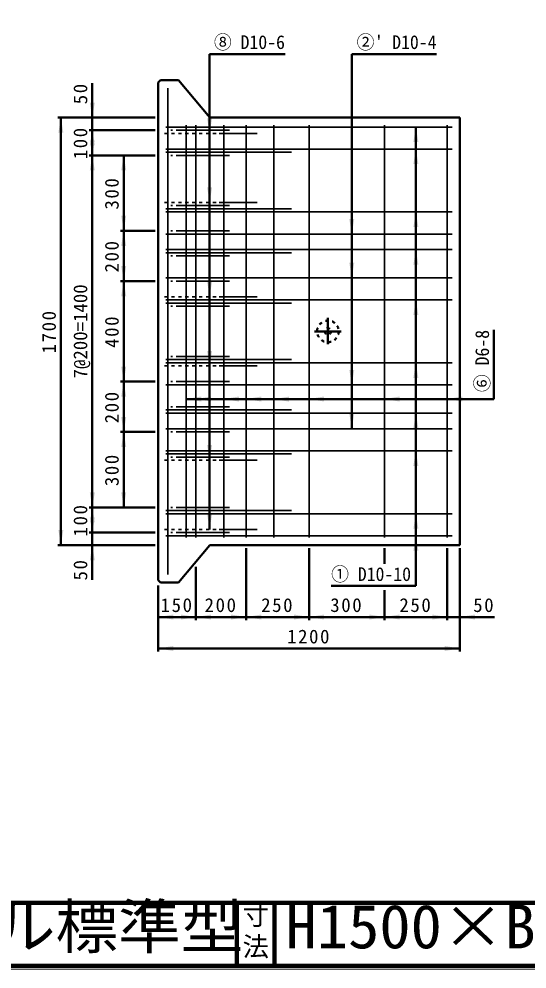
# Model space of a CAD drawing. Units: millimetres, scale not verified, with parts at other scales. Extents: x 100 to 4105, y 100 to 2870.
# Drawn here: x 2168 to 2977, y 100 to 1611 of the extents above; entities that cross this region are included whole.
import ezdxf
from ezdxf.enums import TextEntityAlignment as Align

# ---------------------------------------------------------------- set-up
doc = ezdxf.new("R2010")
doc.units = ezdxf.units.MM
doc.header["$LTSCALE"] = 5
doc.linetypes.add('USER2', pattern=[13.4, 10, -1.2, 1, -1.2])
doc.linetypes.add('USER3', pattern=[2.2, 1, -1.2])
doc.layers.add('V-nasSTD', color=7, linetype='Continuous', lineweight=50)
doc.styles.add('ＭＳ ゴシック', font='')
doc.styles.get('ＭＳ ゴシック').set_extended_font_data('MS Gothic')

msp = doc.modelspace()

# ---------------------------------------------------------------- hatches: boundary and pattern name
at = {"layer": 'V-nasSTD'}
for points in [[(2284.888, 1478.264), (2288.888, 1478.264), (2284.888, 1454.264), (2280.888, 1478.264)], [(2234.888, 1430.264), (2238.888, 1430.264), (2234.888, 1454.264), (2230.888, 1430.264)], [(2471.606, 1453.264), (2475.606, 1453.264), (2471.606, 1429.264), (2467.606, 1453.264)], [(2799.888, 1415.264), (2795.888, 1415.264), (2799.888, 1439.264), (2803.888, 1415.264)], [(2284.888, 1410.264), (2288.888, 1410.264), (2284.888, 1434.264), (2280.888, 1410.264)], [(2284.888, 1418.264), (2288.888, 1418.264), (2284.888, 1394.264), (2280.888, 1418.264)], [(2284.888, 1370.264), (2288.888, 1370.264), (2284.888, 1394.264), (2280.888, 1370.264)], [(2334.888, 1370.264), (2338.888, 1370.264), (2334.888, 1394.264), (2330.888, 1370.264)], [(2799.888, 1380.264), (2795.888, 1380.264), (2799.888, 1404.264), (2803.888, 1380.264)], [(2471.606, 1343.264), (2475.606, 1343.264), (2471.606, 1319.264), (2467.606, 1343.264)], [(2799.888, 1280.264), (2795.888, 1280.264), (2799.888, 1304.264), (2803.888, 1280.264)], [(2334.888, 1298.264), (2338.888, 1298.264), (2334.888, 1274.264), (2330.888, 1298.264)], [(2697.888, 1293.064), (2701.888, 1293.064), (2697.888, 1269.064), (2693.888, 1293.064)], [(2334.888, 1250.264), (2338.888, 1250.264), (2334.888, 1274.264), (2330.888, 1250.264)], [(2799.888, 1220.264), (2795.888, 1220.264), (2799.888, 1244.264), (2803.888, 1220.264)], [(2334.888, 1218.264), (2338.888, 1218.264), (2334.888, 1194.264), (2330.888, 1218.264)], [(2697.888, 1223.464), (2701.888, 1223.464), (2697.888, 1199.464), (2693.888, 1223.464)], [(2334.888, 1170.264), (2338.888, 1170.264), (2334.888, 1194.264), (2330.888, 1170.264)], [(2471.606, 1193.264), (2475.606, 1193.264), (2471.606, 1169.264), (2467.606, 1193.264)], [(2799.888, 1140.264), (2795.888, 1140.264), (2799.888, 1164.264), (2803.888, 1140.264)], [(2471.606, 1083.264), (2475.606, 1083.264), (2471.606, 1059.264), (2467.606, 1083.264)], [(2334.888, 1058.264), (2338.888, 1058.264), (2334.888, 1034.264), (2330.888, 1058.264)], [(2799.888, 1040.264), (2795.888, 1040.264), (2799.888, 1064.264), (2803.888, 1040.264)], [(2697.888, 1053.064), (2701.888, 1053.064), (2697.888, 1029.064), (2693.888, 1053.064)], [(2334.888, 1010.264), (2338.888, 1010.264), (2334.888, 1034.264), (2330.888, 1010.264)], [(2458.193, 1006.664), (2458.193, 1002.664), (2434.193, 1006.664), (2458.193, 1010.664)], [(2473.888, 1006.664), (2473.888, 1002.664), (2449.888, 1006.664), (2473.888, 1010.664)], [(2518.193, 1006.664), (2518.193, 1002.664), (2494.193, 1006.664), (2518.193, 1010.664)], [(2553.888, 1006.664), (2553.888, 1002.664), (2529.888, 1006.664), (2553.888, 1010.664)], [(2597.888, 1006.517), (2597.888, 1002.517), (2573.888, 1006.517), (2597.888, 1010.517)], [(2653.888, 1006.664), (2653.888, 1002.664), (2629.888, 1006.664), (2653.888, 1010.664)], [(2773.888, 1006.664), (2773.888, 1002.664), (2749.888, 1006.664), (2773.888, 1010.664)], [(2873.888, 1006.664), (2873.888, 1002.664), (2849.888, 1006.664), (2873.888, 1010.664)], [(2697.888, 983.464), (2701.888, 983.464), (2697.888, 959.464), (2693.888, 983.464)], [(2799.888, 960.264), (2795.888, 960.264), (2799.888, 984.264), (2803.888, 960.264)], [(2334.888, 978.264), (2338.888, 978.264), (2334.888, 954.264), (2330.888, 978.264)], [(2334.888, 930.264), (2338.888, 930.264), (2334.888, 954.264), (2330.888, 930.264)], [(2471.606, 933.264), (2475.606, 933.264), (2471.606, 909.264), (2467.606, 933.264)], [(2799.888, 900.264), (2795.888, 900.264), (2799.888, 924.264), (2803.888, 900.264)], [(2284.888, 858.264), (2288.888, 858.264), (2284.888, 834.264), (2280.888, 858.264)], [(2334.888, 858.264), (2338.888, 858.264), (2334.888, 834.264), (2330.888, 858.264)], [(2284.888, 810.264), (2288.888, 810.264), (2284.888, 834.264), (2280.888, 810.264)], [(2284.888, 818.264), (2288.888, 818.264), (2284.888, 794.264), (2280.888, 818.264)], [(2471.606, 823.264), (2475.606, 823.264), (2471.606, 799.264), (2467.606, 823.264)], [(2799.888, 800.264), (2795.888, 800.264), (2799.888, 824.264), (2803.888, 800.264)], [(2234.888, 798.264), (2238.888, 798.264), (2234.888, 774.264), (2230.888, 798.264)], [(2799.888, 765.264), (2795.888, 765.264), (2799.888, 789.264), (2803.888, 765.264)], [(2284.888, 750.264), (2288.888, 750.264), (2284.888, 774.264), (2280.888, 750.264)], [(2413.888, 659.864), (2413.888, 655.864), (2389.888, 659.864), (2413.888, 663.864)], [(2425.888, 659.864), (2425.888, 655.864), (2449.888, 659.864), (2425.888, 663.864)], [(2473.888, 659.864), (2473.888, 655.864), (2449.888, 659.864), (2473.888, 663.864)], [(2505.888, 659.864), (2505.888, 655.864), (2529.888, 659.864), (2505.888, 663.864)], [(2553.888, 659.864), (2553.888, 655.864), (2529.888, 659.864), (2553.888, 663.864)], [(2605.888, 659.864), (2605.888, 655.864), (2629.888, 659.864), (2605.888, 663.864)], [(2653.888, 659.864), (2653.888, 655.864), (2629.888, 659.864), (2653.888, 663.864)], [(2725.888, 659.864), (2725.888, 655.864), (2749.888, 659.864), (2725.888, 663.864)], [(2773.888, 659.864), (2773.888, 655.864), (2749.888, 659.864), (2773.888, 663.864)], [(2825.888, 659.864), (2825.888, 655.864), (2849.888, 659.864), (2825.888, 663.864)], [(2893.888, 659.864), (2893.888, 655.864), (2869.888, 659.864), (2893.888, 663.864)], [(2413.888, 609.864), (2413.888, 605.864), (2389.888, 609.864), (2413.888, 613.864)], [(2845.888, 609.864), (2845.888, 605.864), (2869.888, 609.864), (2845.888, 613.864)]]:
    msp.add_hatch(color=256, dxfattribs=at).paths.add_polyline_path(points)

# ---------------------------------------------------------------- linework, layer by layer
for p, q in [((2471.606, 799.264), (2471.606, 1555.464)), ((2471.606, 1555.464), (2591.606, 1555.464)), ((2697.888, 959.464), (2697.888, 1555.464)), ((2697.888, 1555.464), (2832.888, 1555.464)), ((2393.488, 1513.664), (2389.888, 1510.064)), ((2421.888, 1513.664), (2393.488, 1513.664)), ((2421.888, 1513.664), (2471.953, 1454.264)), ((2284.888, 1454.264), (2284.888, 1509.264)), ((2389.888, 1510.064), (2389.888, 718.464)), ((2384.888, 1454.264), (2229.888, 1454.264)), ((2234.888, 1454.264), (2234.888, 774.264)), ((2284.888, 1434.264), (2284.888, 1454.264)), ((2869.888, 1454.264), (2471.953, 1454.264)), ((2869.888, 774.264), (2869.888, 1454.264)), ((2799.888, 709.264), (2799.888, 1439.264)), ((2384.888, 1434.264), (2279.888, 1434.264)), ((2284.888, 1434.264), (2284.888, 1394.264)), ((2384.888, 1394.264), (2279.888, 1394.264)), ((2284.888, 834.264), (2284.888, 1394.264)), ((2334.888, 1274.264), (2334.888, 1394.264)), ((2384.888, 1274.264), (2329.888, 1274.264)), ((2334.888, 1194.264), (2334.888, 1274.264)), ((2384.888, 1194.264), (2329.888, 1194.264)), ((2334.888, 1034.264), (2334.888, 1194.264)), ((2924.193, 1006.664), (2924.193, 1116.664)), ((2384.888, 1034.264), (2329.888, 1034.264)), ((2334.888, 954.264), (2334.888, 1034.264)), ((2434.193, 1006.664), (2924.193, 1006.664)), ((2384.888, 954.264), (2329.888, 954.264)), ((2334.888, 834.264), (2334.888, 954.264)), ((2384.888, 834.264), (2279.888, 834.264)), ((2284.888, 794.264), (2284.888, 834.264)), ((2384.888, 794.264), (2279.888, 794.264)), ((2284.888, 794.264), (2284.888, 774.264)), ((2384.888, 774.264), (2229.888, 774.264)), ((2284.888, 774.264), (2284.888, 719.264)), ((2471.953, 774.264), (2421.888, 714.864)), ((2869.888, 774.264), (2471.953, 774.264)), ((2529.888, 654.864), (2529.888, 769.264)), ((2629.888, 654.864), (2629.888, 769.264)), ((2749.888, 769.264), (2749.888, 744.264)), ((2849.888, 654.864), (2849.888, 769.264)), ((2869.888, 604.864), (2869.888, 769.264)), ((2449.888, 654.864), (2449.888, 739.864)), ((2389.888, 718.464), (2393.488, 714.864)), ((2393.488, 714.864), (2421.888, 714.864)), ((2389.888, 604.864), (2389.888, 709.864)), ((2664.888, 709.264), (2799.888, 709.264)), ((2749.888, 654.864), (2749.888, 702.864)), ((2449.888, 659.864), (2389.888, 659.864)), ((2449.888, 659.864), (2529.888, 659.864)), ((2529.888, 659.864), (2629.888, 659.864)), ((2629.888, 659.864), (2749.888, 659.864)), ((2749.888, 659.864), (2849.888, 659.864)), ((2849.888, 659.864), (2869.888, 659.864)), ((2869.888, 659.864), (2924.888, 659.864)), ((2869.888, 609.864), (2389.888, 609.864))]:
    msp.add_line(p, q, dxfattribs=at)
at = {"layer": 'V-nasSTD', "lineweight": 35}
for p, q in [((2405.288, 1501.264), (2405.288, 727.264)), ((2857.888, 1439.264), (2401.888, 1439.264)), ((2434.193, 786.264), (2434.193, 1442.264)), ((2449.888, 786.264), (2449.888, 1442.264)), ((2494.193, 786.264), (2494.193, 1442.264)), ((2529.888, 786.264), (2529.888, 1442.264)), ((2573.888, 786.264), (2573.888, 1442.264)), ((2629.888, 786.264), (2629.888, 1442.264)), ((2749.888, 786.264), (2749.888, 1442.264)), ((2849.888, 786.264), (2849.888, 1442.264)), ((2423.414, 1434.264), (2503.414, 1434.264)), ((2487.047, 1429.264), (2547.047, 1429.264)), ((2857.888, 1404.264), (2401.888, 1404.264)), ((2601.888, 1399.264), (2401.888, 1399.264)), ((2423.414, 1394.264), (2503.414, 1394.264)), ((2487.047, 1319.264), (2547.047, 1319.264)), ((2601.888, 1309.264), (2401.888, 1309.264)), ((2857.888, 1304.264), (2401.888, 1304.264)), ((2423.414, 1314.264), (2503.414, 1314.264)), ((2423.414, 1274.264), (2503.414, 1274.264)), ((2857.888, 1269.064), (2401.888, 1269.064)), ((2857.888, 1244.264), (2401.888, 1244.264)), ((2601.888, 1239.264), (2401.888, 1239.264)), ((2423.414, 1234.264), (2503.414, 1234.264)), ((2857.888, 1199.464), (2401.888, 1199.464)), ((2423.414, 1194.264), (2503.414, 1194.264)), ((2857.888, 1164.264), (2401.888, 1164.264)), ((2487.047, 1169.264), (2547.047, 1169.264)), ((2601.888, 1159.264), (2401.888, 1159.264)), ((2423.414, 1154.264), (2503.414, 1154.264)), ((2423.414, 1074.264), (2503.414, 1074.264)), ((2601.888, 1069.264), (2401.888, 1069.264)), ((2857.888, 1064.264), (2401.888, 1064.264)), ((2487.047, 1059.264), (2547.047, 1059.264)), ((2857.888, 1029.064), (2401.888, 1029.064)), ((2423.414, 1034.264), (2503.414, 1034.264)), ((2601.888, 989.264), (2401.888, 989.264)), ((2857.888, 984.264), (2401.888, 984.264)), ((2423.414, 994.264), (2503.414, 994.264)), ((2857.888, 959.464), (2401.888, 959.464)), ((2423.414, 954.264), (2503.414, 954.264)), ((2857.888, 924.264), (2401.888, 924.264)), ((2601.888, 919.264), (2401.888, 919.264)), ((2423.414, 914.264), (2503.414, 914.264)), ((2487.047, 909.264), (2547.047, 909.264)), ((2423.414, 834.264), (2503.414, 834.264)), ((2601.888, 829.264), (2401.888, 829.264)), ((2857.888, 824.264), (2401.888, 824.264)), ((2857.888, 789.264), (2401.888, 789.264)), ((2423.414, 794.264), (2503.414, 794.264)), ((2487.047, 799.264), (2547.047, 799.264))]:
    msp.add_line(p, q, dxfattribs=at)
at = {"layer": 'V-nasSTD', "linetype": 'USER3', "lineweight": 35}
for p, q in [((2399.888, 1429.264), (2487.047, 1429.264)), ((2423.414, 1434.264), (2409.888, 1434.264)), ((2423.414, 1394.264), (2409.888, 1394.264)), ((2399.888, 1319.264), (2487.047, 1319.264)), ((2423.414, 1314.264), (2409.888, 1314.264)), ((2423.414, 1274.264), (2409.888, 1274.264)), ((2423.414, 1234.264), (2409.888, 1234.264)), ((2423.414, 1194.264), (2409.888, 1194.264)), ((2399.888, 1169.264), (2487.047, 1169.264)), ((2423.414, 1154.264), (2409.888, 1154.264)), ((2423.414, 1074.264), (2409.888, 1074.264)), ((2399.888, 1059.264), (2487.047, 1059.264)), ((2423.414, 1034.264), (2409.888, 1034.264)), ((2423.414, 994.264), (2409.888, 994.264)), ((2423.414, 954.264), (2409.888, 954.264)), ((2399.888, 909.264), (2487.047, 909.264)), ((2423.414, 914.264), (2409.888, 914.264)), ((2423.414, 834.264), (2409.888, 834.264)), ((2399.888, 799.264), (2487.047, 799.264)), ((2423.414, 794.264), (2409.888, 794.264))]:
    msp.add_line(p, q, dxfattribs=at)
at = {"layer": 'V-nasSTD', "linetype": 'USER2'}
for p, q in [((2659.888, 1136.064), (2659.888, 1093.664)), ((2638.688, 1114.264), (2681.088, 1114.264))]:
    msp.add_line(p, q, dxfattribs=at)
at = {"layer": 'V-nasSTD', "lineweight": 100}
for p, q in [((105, 205), (4100, 205)), ((2515, 205), (2515, 105)), ((2575, 205), (2575, 105)), ((105, 105), (4100, 105))]:
    msp.add_line(p, q, dxfattribs=at)
at = {"layer": 'V-nasSTD', "lineweight": 13}
msp.add_lwpolyline([(100, 100), (100, 2870), (4105, 2870), (4105, 100)], close=True, dxfattribs=at)
at = {"layer": 'V-nasSTD', "linetype": 'USER3'}
for radius in [17.2, 5]:
    msp.add_circle((2659.888, 1114.264), radius, dxfattribs=at)

# ---------------------------------------------------------------- texts
at = {"layer": 'V-nasSTD', "style": 'ＭＳ ゴシック', "width": 0.95}
for s, p in [('⑧ D10-6', (2534.97, 1585.272)), ("②' D10-4", (2769.174, 1585.272)), ('① D10-10', (2728.603, 739.072))]:
    msp.add_text(s, height=21.85, dxfattribs=at).set_placement(p, align=Align.TOP_CENTER)
at = {"layer": 'V-nasSTD', "style": 'ＭＳ ゴシック'}
msp.add_text('7@200=1400', height=21.99, rotation=90, dxfattribs=at).set_placement((2254.888, 1114.264), align=Align.TOP_CENTER)
at = {"layer": 'V-nasSTD', "style": 'ＭＳ ゴシック', "width": 0.95}
msp.add_text('⑥ D6-8', height=21.85, rotation=90, dxfattribs=at).set_placement((2894.385, 1067.108), align=Align.TOP_CENTER)
at = {"layer": 'V-nasSTD', "style": 'ＭＳ ゴシック', "width": 1.05}
for s, p in [('1stタッチウォール標準型', (1378.75, 202.47)), ('H1500×B1200×L1997×t80', (2592.5, 202.508))]:
    msp.add_text(s, height=69.65, dxfattribs=at).set_placement(p, align=Align.TOP_LEFT)
at = {"layer": 'V-nasSTD', "style": 'ＭＳ ゴシック'}
for s, p in [('寸', (2523.982, 200.999)), ('法', (2523.976, 151.01))]:
    msp.add_text(s, height=30.79, dxfattribs=at).set_placement(p, align=Align.TOP_LEFT)
at = {"layer": 'V-nasSTD', "char_height": 21.99, "attachment_point": 2, "rotation": 90, "style": 'ＭＳ ゴシック'}
for s, insert in [('\\T1.17;50', (2254.888, 1493.014)), ('\\T1.17;100', (2254.888, 1414.264)), ('\\T1.17;300', (2304.888, 1334.264)), ('\\T1.17;200', (2304.888, 1234.264)), ('\\T1.17;1700', (2204.888, 1114.264)), ('\\T1.17;400', (2304.888, 1114.264)), ('\\T1.17;200', (2304.888, 994.264)), ('\\T1.17;300', (2304.888, 894.264)), ('\\T1.17;100', (2254.888, 814.264)), ('\\T1.17;50', (2254.888, 735.514))]:
    msp.add_mtext(s, dxfattribs=dict(at, insert=insert))
at = {"layer": 'V-nasSTD', "char_height": 21.99, "attachment_point": 2, "style": 'ＭＳ ゴシック'}
for s, insert in [('\\T1.17;150', (2419.888, 689.864)), ('\\T1.17;200', (2489.888, 689.864)), ('\\T1.17;250', (2579.888, 689.864)), ('\\T1.17;300', (2689.888, 689.864)), ('\\T1.17;250', (2799.888, 689.864)), ('\\T1.17;50', (2908.638, 689.864)), ('\\T1.17;1200', (2629.888, 639.864))]:
    msp.add_mtext(s, dxfattribs=dict(at, insert=insert))

doc.saveas('drawing.dxf')
